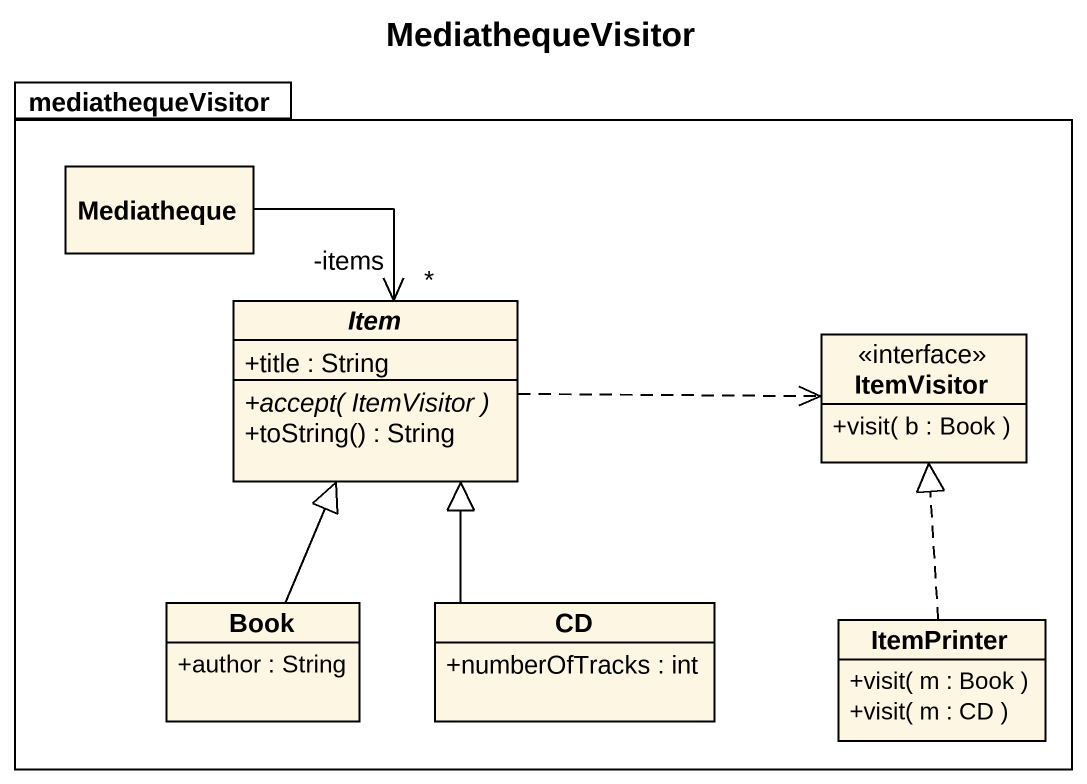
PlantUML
@startuml
title MediathequeVisitor
hide circle
hide empty members
skinparam classAttributeIconSize 0
package mediathequeVisitor {
  class Mediatheque
  abstract class Item {
    +title : String
    {abstract} +accept( ItemVisitor )
    +toString() : String
  }
  interface ItemVisitor {
    +visit( b : Book )
  }
  class Book {
    +author : String
  }
  class CD {
    +numberOfTracks : int
  }
  class ItemPrinter {
    +visit( m : Book )
    +visit( m : CD )
  }
}
Mediatheque --> "-items\n*" Item
Item .right.> ItemVisitor
Book -up-|> Item
CD -up-|> Item
ItemPrinter .up.|> ItemVisitor
@enduml
